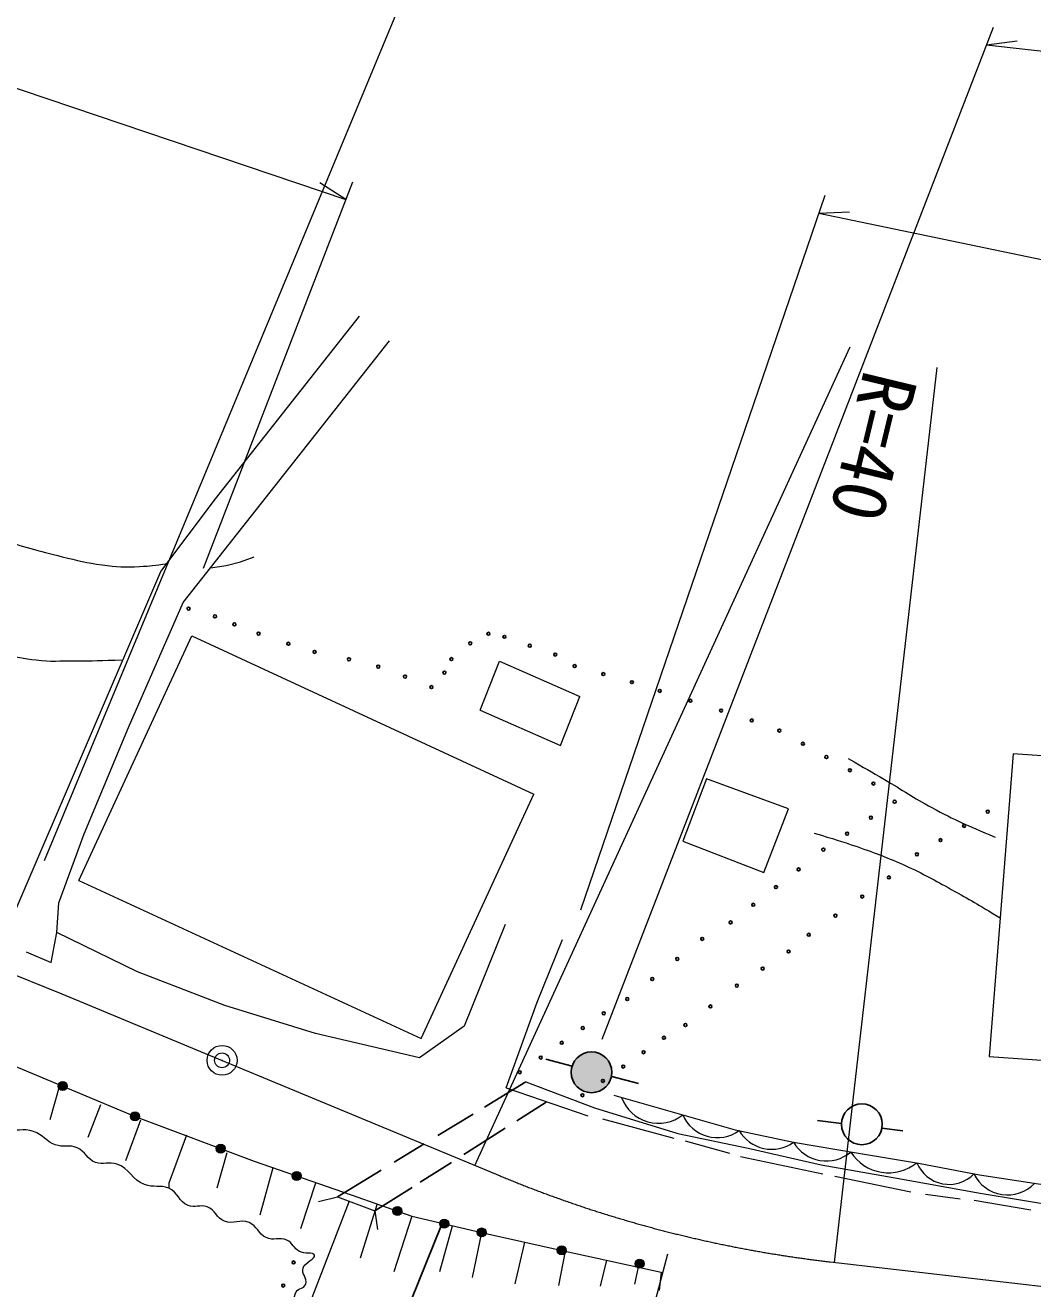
# Model space of a CAD drawing. Units: millimetres, scale not verified. Extents: x 40000 to 680000, y 20000 to 380000.
# Drawn here: x 346298 to 379998, y 277240 to 319493 of the extents above; entities that cross this region are included whole.
import ezdxf
from ezdxf.enums import TextEntityAlignment as Align

# ---------------------------------------------------------------- set-up
doc = ezdxf.new("R2010")
doc.units = ezdxf.units.MM
doc.header["$LTSCALE"] = 1000
doc.header["$PDMODE"] = 32
doc.header["$PDSIZE"] = 500
doc.linetypes.add('CHAIN', pattern=[18.5, 12, -1.5, 3.5, -1.5])
for name, color, linetype, lineweight in [('M-BGD', 7, 'Continuous', 13), ('M-BMK', 2, 'CHAIN', 13), ('M-BMK-SRVR', 3, 'Continuous', 13), ('M-STR-HTXT', 7, 'Continuous', 13), ('M-STR-STR1', 1, 'Continuous', 25)]:
    doc.layers.add(name, color=color, linetype=linetype, lineweight=lineweight)
doc.styles.add('ＭＳ ゴシック', font='')
doc.styles.get('ＭＳ ゴシック').set_extended_font_data('MS Gothic')

msp = doc.modelspace()

# ---------------------------------------------------------------- hatches: boundary and pattern name
at = {"layer": 'M-BGD'}
for points in [[(365900, 284304, 0.97359), (364589, 284688, 0.01338), (364579, 284653, 0.41421), (365065, 283818, 0.41421)], [(347701, 284016, -1), (347401, 284016, -0.41421), (347551, 284166, -0.41421)], [(350120, 283004, -1), (349820, 283004, -0.41421), (349970, 283154, -0.41421)], [(352984, 281925, -1), (352684, 281925, -0.41421), (352834, 282075, -0.41421)], [(355524, 281014, -0.41421), (355374, 280864, -0.41421), (355224, 281014, -1)], [(358897, 279837, -1), (358597, 279837, -0.41421), (358747, 279987, -0.41421)], [(360463, 279414, -0.41421), (360313, 279264, -0.41421), (360163, 279414, -1)], [(361714, 279121, -0.41421), (361564, 278971, -0.41421), (361414, 279121, -1)], [(364393, 278523, -1), (364094, 278523, -0.41421), (364243, 278673, -0.41421)], [(366997, 278075, -0.41421), (366847, 277925, -0.41421), (366697, 278075, -1)]]:
    msp.add_hatch(color=256, dxfattribs=at).paths.add_polyline_path(points)

# ---------------------------------------------------------------- linework, layer by layer
for p, q in [((352656, 303654), (357478, 309766)), ((351576, 300185), (358485, 308942)), ((350833, 301221), (352656, 303654)), ((353499, 301552), (353957, 301711)), ((352498, 301353), (353022, 301430)), ((353022, 301430), (353499, 301552)), ((345825, 289550), (350833, 301221)), ((349746, 296014), (351576, 300185)), ((348093, 290893), (351870, 299069)), ((351870, 299069), (363314, 293781)), ((361519, 296590), (362165, 298227)), ((362165, 298227), (364849, 297047)), ((364203, 295410), (364849, 297047)), ((361519, 296590), (364203, 295410)), ((348272, 292458), (349746, 296014)), ((379345, 295133), (378546, 285007)), ((390885, 294280), (379345, 295133)), ((369081, 294296), (368296, 292207)), ((371829, 293286), (369081, 294296)), ((359537, 285606), (363314, 293781)), ((371002, 291155), (371829, 293286)), ((347426, 290149), (348272, 292458)), ((368296, 292207), (371002, 291155)), ((348093, 290893), (359537, 285606)), ((347358, 289152), (347426, 290149)), ((347161, 288154), (347358, 289152)), ((350048, 287836), (347358, 289152)), ((362348, 289425), (360974, 286018)), ((363417, 286825), (364272, 288914)), ((346324, 288502), (347161, 288154)), ((352978, 286714), (350048, 287836)), ((339732, 287287), (349970, 283004)), ((356006, 285775), (352978, 286714)), ((362386, 283960), (363417, 286825)), ((359488, 284966), (356006, 285775)), ((360974, 286018), (359488, 284966)), ((378546, 285007), (387929, 284327)), ((347456, 284071), (347117, 282886)), ((362386, 283960), (365120, 283021)), ((363040, 284157), (365336, 283287)), ((365981, 283715), (370040, 282558)), ((348811, 283394), (348387, 282293)), ((365336, 283287), (368126, 282432)), ((349657, 281531), (350165, 282886)), ((349970, 283004), (353951, 281504)), ((365607, 282925), (367990, 282280)), ((368126, 282432), (370481, 281941)), ((370040, 282558), (371996, 282138)), ((368373, 282186), (369850, 281775)), ((370481, 281941), (372920, 281380)), ((371996, 282138), (374099, 281780)), ((353044, 281785), (352705, 280600)), ((353951, 281504), (357204, 280383)), ((370219, 281663), (372981, 281088)), ((374099, 281780), (376181, 281444)), ((376181, 281444), (378221, 281044)), ((354583, 281286), (354142, 279696)), ((372920, 281380), (375332, 280959)), ((373374, 281004), (375926, 280485)), ((378221, 281044), (380850, 280644)), ((356007, 280769), (355499, 279245)), ((375332, 280959), (378243, 280441)), ((356112, 280154), (356738, 280313)), ((356738, 280313), (357993, 279840)), ((357204, 280383), (359225, 279668)), ((376416, 280401), (377566, 280247)), ((378043, 280205), (379935, 279883)), ((378243, 280441), (380944, 279992)), ((358067, 280078), (357504, 278262)), ((357993, 279840), (358084, 279219)), ((359225, 279668), (358632, 277806)), ((359225, 279668), (361564, 279121)), ((360579, 279330), (360156, 277806)), ((361564, 279121), (361247, 277617)), ((361564, 279121), (364361, 278497)), ((362996, 278801), (362677, 277407)), ((364361, 278497), (364135, 277351)), ((364361, 278497), (367572, 277796)), ((365745, 278195), (365523, 277323)), ((366803, 277964), (366673, 277393)), ((367572, 277796), (367502, 277183))]:
    msp.add_line(p, q, dxfattribs=at)
at = {"layer": 'M-BGD', "lineweight": 25}
for p, q in [((363706, 284921), (364589, 284688)), ((365923, 284335), (366806, 284102)), ((372795, 282868), (373601, 282770)), ((374952, 282605), (375655, 282519)), ((360207, 279346), (352774, 260866))]:
    msp.add_line(p, q, dxfattribs=at)
at = {"layer": 'M-BGD'}
msp.add_lwpolyline([(351689, 282378), (351097, 280769), (351097, 280600)], dxfattribs=at)
at = {"layer": 'M-BGD', "lineweight": 25}
for centre, radius in [((351760, 299984), 50), ((352644, 299725), 50), ((353295, 299459), 50), ((354100, 299148), 50), ((361790, 299145), 50), ((355099, 298809), 50), ((361183, 298825), 50), ((362325, 299041), 50), ((363175, 298744), 50), ((355975, 298539), 50), ((357126, 298290), 50), ((360552, 298297), 50), ((364025, 298447), 50), ((358103, 298045), 50), ((360319, 297844), 50), ((364677, 298062), 50), ((359001, 297710), 50), ((365633, 297794), 50), ((366590, 297525), 50), ((359886, 297359), 50), ((367522, 297233), 50), ((368548, 296904), 50), ((369573, 296574), 50), ((370599, 296245), 50), ((371522, 295907), 50), ((372308, 295464), 50), ((373095, 295021), 50), ((373881, 294579), 50), ((374668, 294136), 50), ((375378, 293528), 50), ((378494, 293195), 50), ((374584, 292994), 50), ((373789, 292459), 50), ((377704, 292719), 50), ((372994, 291924), 50), ((376913, 292243), 50), ((376123, 291768), 50), ((372167, 291262), 50), ((371409, 290671), 50), ((375186, 290993), 50), ((374293, 290355), 50), ((370650, 290080), 50), ((369892, 289488), 50), ((373400, 289717), 50), ((372507, 289078), 50), ((368941, 288938), 50), ((368105, 288268), 50), ((371831, 288518), 50), ((370965, 287948), 50), ((367269, 287598), 50), ((370100, 287377), 50), ((366433, 286929), 50), ((365649, 286451), 50), ((369219, 286681), 50), ((368381, 286058), 50), ((364946, 285958), 50), ((367662, 285631), 50), ((364244, 285465), 50), ((363541, 284972), 50), ((365239, 284478), 683), ((366980, 285151), 50), ((362839, 284479), 50), ((366299, 284670), 50), ((365618, 284190), 50), ((364936, 283710), 50), ((374283, 282739), 683), ((355271, 278120), 50), ((354928, 277347), 50)]:
    msp.add_circle(centre, radius, dxfattribs=at)
at = {"layer": 'M-BGD'}
for centre in [(347551, 284016), (349970, 283004), (352834, 281925), (355374, 281014), (358747, 279837), (360313, 279414), (361564, 279121), (364243, 278523), (366847, 278075)]:
    msp.add_circle(centre, 150, dxfattribs=at)
for centre, radius, start, end in [((367477, 284079), 1306, 199.7043, 308.4834), ((369447, 283555), 1260, 203.2905, 305.4388), ((371266, 283164), 1260, 210.2831, 305.4432), ((373091, 282780), 1269, 210.4026, 310.3013), ((375175, 282609), 1493, 212.245, 309.3146), ((377199, 281893), 1164, 202.2112, 315.7424), ((379157, 281625), 1249, 205.8349, 316.4239)]:
    msp.add_arc(centre, radius, start, end, dxfattribs=at)
for points, knots in [([(339140, 304934), (339890, 304616), (340081, 304533), (340682, 304271), (341591, 303874), (342083, 303612), (343000, 303233), (343941, 302844), (344476, 302641), (345442, 302317), (346248, 302047), (346710, 301923), (347535, 301719), (348052, 301591), (348344, 301522), (348872, 301448), (349357, 301380), (349635, 301366), (350124, 301392), (350484, 301411), (350618, 301427), (351040, 301497)], [0, 0, 0, 0, 1, 1, 1, 2, 2, 2, 3, 3, 3, 4, 4, 4, 5, 5, 5, 6, 6, 6, 7, 7, 7, 7]), ([(339571, 300942), (340963, 300292), (341329, 300116), (342473, 299627), (343306, 299271), (343760, 299036), (344618, 298744), (345395, 298479), (345850, 298367), (346665, 298267), (347162, 298207), (347445, 298242), (347945, 298239), (348579, 298236), (348788, 298246), (349568, 298273)], [0, 0, 0, 0, 1, 1, 1, 2, 2, 2, 3, 3, 3, 4, 4, 4, 5, 5, 5, 5]), ([(373821, 294973), (374413, 294635), (374563, 294548), (375037, 294272), (375660, 293908), (375990, 293672), (376625, 293328), (377430, 292893), (377730, 292774), (378747, 292337)], [0, 0, 0, 0, 1, 1, 1, 2, 2, 2, 3, 3, 3, 3]), ([(300967, 294346), (301925, 293872), (302177, 293752), (302958, 293383), (304260, 292768), (305006, 292459), (306320, 291869), (307519, 291331), (308184, 291016), (309390, 290495), (310278, 290112), (310793, 289937), (311676, 289542), (312755, 289058), (313338, 288739), (314410, 288238), (316075, 287460), (317049, 287109), (318686, 286270), (319267, 285972), (319541, 285713), (320116, 285401), (321064, 284887), (321623, 284652), (322583, 284158), (323499, 283687), (323998, 283398), (324913, 282924), (325983, 282370), (326582, 282060), (327668, 281536), (329273, 280762), (330202, 280391), (331811, 279623), (333077, 279018), (333777, 278659), (335028, 278024), (336159, 277451), (336773, 277093), (337909, 276531), (339540, 275726), (340482, 275335), (342115, 274534), (343339, 273933), (344011, 273569), (345225, 272950), (346324, 272390), (346925, 272046), (348039, 271517), (348455, 271319), (348695, 271222), (349123, 271050), (349418, 270931), (349582, 270844), (349895, 270786), (350065, 270754), (350165, 270756), (350338, 270760), (350691, 270767), (350835, 270838), (351219, 270966)], [0, 0, 0, 0, 1, 1, 1, 2, 2, 2, 3, 3, 3, 4, 4, 4, 5, 5, 5, 6, 6, 6, 7, 7, 7, 8, 8, 8, 9, 9, 9, 10, 10, 10, 11, 11, 11, 12, 12, 12, 13, 13, 13, 14, 14, 14, 15, 15, 15, 16, 16, 16, 17, 17, 17, 18, 18, 18, 19, 19, 19, 20, 20, 20, 20]), ([(372691, 292473), (373377, 292274), (373568, 292216), (374121, 292024), (374768, 291799), (375130, 291664), (375755, 291383), (376366, 291109), (376688, 290915), (377275, 290594), (377924, 290239), (378133, 290111), (378912, 289641)], [0, 0, 0, 0, 1, 1, 1, 2, 2, 2, 3, 3, 3, 4, 4, 4, 4]), ([(345809, 256736), (345715, 256913), (345638, 257079), (345707, 257288), (345786, 257529), (346116, 257439), (346239, 257661), (346426, 257998), (346187, 258283), (346324, 258643), (346427, 258915), (346749, 258901), (346847, 259176), (346972, 259527), (346741, 259785), (346884, 260129), (346990, 260382), (347311, 260334), (347417, 260587), (347545, 260891), (347409, 261111), (347501, 261428), (347560, 261631), (347724, 261685), (347791, 261886), (347913, 262252), (347772, 262504), (347903, 262867), (348053, 263283), (348336, 263416), (348506, 263823), (348615, 264086), (348489, 264305), (348653, 264538), (348768, 264700), (349007, 264612), (349095, 264791), (349250, 265108), (349022, 265360), (349137, 265695), (349226, 265953), (349550, 265921), (349642, 266178), (349768, 266535), (349538, 266789), (349663, 267146), (349749, 267393), (350001, 267410), (350104, 267651), (350209, 267894), (350078, 268083), (350188, 268324), (350320, 268609), (350602, 268640), (350714, 268933), (350841, 269266), (350633, 269510), (350756, 269845), (350845, 270086), (351054, 270130), (351163, 270363), (351262, 270578), (351136, 270745), (351219, 270966), (351279, 271125), (351374, 271182), (351488, 271308), (351645, 271483), (351788, 271533), (351924, 271725), (352075, 271940), (352028, 272133), (352179, 272348), (352322, 272551), (352549, 272527), (352684, 272735), (352883, 273041), (352733, 273345), (352965, 273628), (353135, 273835), (353448, 273631), (353617, 273838), (353843, 274114), (353676, 274410), (353849, 274722), (353998, 274991), (354258, 275005), (354416, 275268), (354577, 275535), (354498, 275765), (354669, 276026), (354822, 276259), (355039, 276278), (355195, 276509), (355337, 276721), (355228, 276924), (355363, 277140), (355446, 277274), (355631, 277242), (355678, 277392), (355743, 277599), (355526, 277734), (355594, 277939), (355664, 278149), (356018, 278230), (355973, 278360), (355931, 278479), (355646, 278389), (355468, 278486), (355274, 278592), (355247, 278770), (355047, 278865), (354801, 278982), (354599, 278829), (354353, 278949), (354086, 279078), (354060, 279341), (353786, 279453), (353489, 279575), (353263, 279376), (352965, 279495), (352689, 279606), (352656, 279876), (352377, 279979), (352145, 280065), (351976, 279932), (351746, 280021), (351429, 280144), (351412, 280473), (351097, 280600), (350800, 280719), (350587, 280610), (350288, 280722), (349866, 280880), (349789, 281267), (349362, 281409), (349097, 281498), (348912, 281375), (348647, 281465), (348356, 281565), (348316, 281841), (348030, 281956), (347764, 282063), (347572, 281957), (347301, 282054), (346987, 282167), (346888, 282391), (346572, 282503), (346225, 282626), (345974, 282460), (345633, 282601), (345284, 282744), (345245, 283090), (344890, 283218), (344596, 283324), (344378, 283095), (344091, 283218), (343809, 283338), (343821, 283649), (343544, 283779), (343222, 283930), (342971, 283697), (342633, 283807), (342212, 283943), (342112, 284285), (341703, 284451), (341370, 284586), (341126, 284467), (340796, 284610), (340509, 284735), (340425, 284949), (340133, 285059), (339887, 285152), (339703, 285029), (339466, 285142), (339200, 285268), (339178, 285530), (338908, 285648), (338531, 285812), (338251, 285637), (337861, 285769), (337568, 285869), (337519, 286132), (337235, 286255), (336805, 286443), (336485, 286322), (336067, 286536), (335755, 286695), (335693, 286972), (335366, 287097), (335222, 287151), (335125, 287100), (334973, 287125), (334745, 287162), (334614, 287189), (334403, 287283), (334102, 287419), (333987, 287606), (333674, 287713), (333318, 287835), (333071, 287708), (332721, 287844), (332501, 287930), (332482, 288150), (332263, 288237), (331902, 288380), (331646, 288253), (331281, 288386), (330972, 288499), (330889, 288740), (330580, 288854), (330313, 288952), (330176, 288964), (329861, 288975)], [0, 0, 0, 0, 1, 1, 1, 2, 2, 2, 3, 3, 3, 4, 4, 4, 5, 5, 5, 6, 6, 6, 7, 7, 7, 8, 8, 8, 9, 9, 9, 10, 10, 10, 11, 11, 11, 12, 12, 12, 13, 13, 13, 14, 14, 14, 15, 15, 15, 16, 16, 16, 17, 17, 17, 18, 18, 18, 19, 19, 19, 20, 20, 20, 21, 21, 21, 22, 22, 22, 23, 23, 23, 24, 24, 24, 25, 25, 25, 26, 26, 26, 27, 27, 27, 28, 28, 28, 29, 29, 29, 30, 30, 30, 31, 31, 31, 32, 32, 32, 33, 33, 33, 34, 34, 34, 35, 35, 35, 36, 36, 36, 37, 37, 37, 38, 38, 38, 39, 39, 39, 40, 40, 40, 41, 41, 41, 42, 42, 42, 43, 43, 43, 44, 44, 44, 45, 45, 45, 46, 46, 46, 47, 47, 47, 48, 48, 48, 49, 49, 49, 50, 50, 50, 51, 51, 51, 52, 52, 52, 53, 53, 53, 54, 54, 54, 55, 55, 55, 56, 56, 56, 57, 57, 57, 58, 58, 58, 59, 59, 59, 60, 60, 60, 61, 61, 61, 62, 62, 62, 63, 63, 63, 64, 64, 64, 65, 65, 65, 66, 66, 66, 67, 67, 67, 68, 68, 68, 69, 69, 69, 70, 70, 70, 71, 71, 71, 71])]:
    msp.add_open_spline(points, degree=3, knots=knots, dxfattribs=at)
at = {"layer": 'M-BMK'}
for p, q in [((326433, 295560), (347524, 287105)), ((347524, 287105), (352881, 284878)), ((352881, 284878), (362180, 281013)), ((373218, 278139), (397766, 275291))]:
    msp.add_line(p, q, dxfattribs=at)
msp.add_arc((377954, 318960), 41095, 247.4284, 263.3819, dxfattribs=at)
at = {"layer": 'M-BMK-SRVR'}
msp.add_circle((352881, 284878), 500, dxfattribs=at)
msp.add_point((352881, 284878), dxfattribs=at)
at = {"layer": 'M-STR-HTXT'}
for p, q in [((279504, 339821), (357020, 313669)), ((360691, 324659), (346925, 291545)), ((378678, 319415), (365582, 285577)), ((378454, 318835), (379476, 318974)), ((378454, 318835), (402372, 316187)), ((357244, 314248), (352245, 301326)), ((357020, 313669), (356152, 314225)), ((373040, 313800), (364868, 289901)), ((372839, 313212), (373869, 313253)), ((372839, 313212), (396453, 308283)), ((361335, 281364), (373894, 308743)), ((373370, 278121), (376797, 308048)), ((357130, 280165), (342248, 241774)), ((358851, 244581), (367792, 278411))]:
    msp.add_line(p, q, dxfattribs=at)
at = {"layer": 'M-STR-STR1'}
for p, q in [((361660, 283316), (363040, 284157)), ((362745, 282854), (363722, 283475)), ((360100, 282364), (361276, 283081)), ((360971, 281729), (362353, 282606)), ((358639, 281473), (359638, 282082)), ((359505, 280799), (360559, 281467)), ((356738, 280313), (358203, 281206)), ((357993, 279840), (359236, 280628))]:
    msp.add_line(p, q, dxfattribs=at)

# ---------------------------------------------------------------- texts
at = {"layer": 'M-STR-HTXT', "style": 'ＭＳ ゴシック'}
msp.add_text('R=40', height=1833, rotation=256.43, dxfattribs=at).set_placement((373249, 305739), align=Align.BOTTOM_CENTER)

doc.saveas('drawing.dxf')
